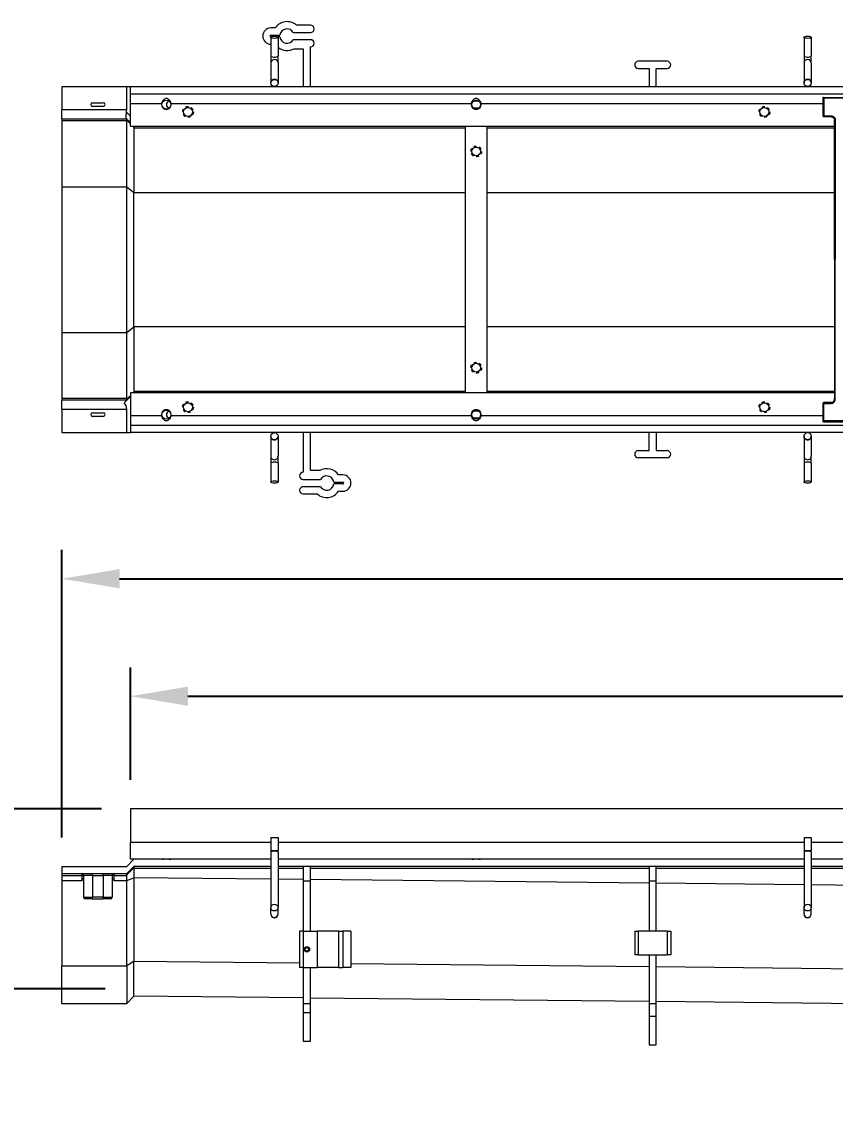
# Model space of a CAD drawing. Header units: inches. Extents: x -14 to 145, y 14 to 58.
# Drawn here: x 40.29 to 68.53, y 20.82 to 58.37 of the extents above; entities that cross this region are included whole.
import ezdxf

# ---------------------------------------------------------------- set-up
doc = ezdxf.new("R2010")
doc.units = ezdxf.units.IN
doc.header["$MEASUREMENT"] = 0
doc.linetypes.add('DASHED', pattern=[0.2067, 0.1654, -0.0413])
for name, color, linetype, lineweight in [('Hidden Narrow (ANSI)', 7, 'DASHED', 25), ('Visible (ANSI)', 7, 'Continuous', 50), ('Visible Narrow (ANSI)', 7, 'Continuous', 35)]:
    doc.layers.add(name, color=color, linetype=linetype, lineweight=lineweight)
doc.styles.add('Sales', font='romans.shx', dxfattribs={"width": 0.85})
doc.dimstyles.new('Sales', dxfattribs={"dimtxt": 1, "dimasz": 1, "dimexe": 0.5, "dimexo": 0.5, "dimgap": 0.09, "dimtad": 0, "dimtih": 1, "dimtoh": 1, "dimdec": 6, "dimzin": 0, "dimdsep": 46, "dimlunit": 5, "dimtxsty": 'Sales', "dimcen": 0, "dimclrd": 7, "dimclre": 7, "dimclrt": 7, "dimadec": 0, "dimazin": 0, "dimtfac": 0.85, "dimtdec": 6, "dimtix": 1, "dimtofl": 0, "dimtmove": 0, "dimatfit": 3, "dimfxl": 0, "dimtolj": 1, "dimtzin": 0, "dimarcsym": 0})

# ---------------------------------------------------------------- blocks, each defined once
blk = doc.blocks.new('*D6')
at = {"color": 7, "lineweight": -2}
for p, q in [((44.063, 32.075), (44.063, 35.977)), ((140.063, 32.075), (140.063, 35.977)), ((46.063, 34.977), (85.047, 34.977)), ((138.063, 34.977), (99.08, 34.977))]:
    blk.add_line(p, q, dxfattribs=at)
at = {"color": 7}
for points in [[(46.063, 35.31), (46.063, 34.643), (44.063, 34.977)], [(138.063, 35.31), (138.063, 34.643), (140.063, 34.977)]]:
    blk.add_solid(points, dxfattribs=at)
at = {"layer": 'Defpoints', "color": 0}
for p in [(140.063, 34.977), (44.063, 31.075), (140.063, 31.075)]:
    blk.add_point(p, dxfattribs=at)
at = {"color": 7, "lineweight": 0, "insert": (92.063, 34.977), "char_height": 2, "attachment_point": 5, "style": 'Sales'}
blk.add_mtext('\\A1;96 [2438]', dxfattribs=at)
blk = doc.blocks.new('*D7')
at = {"color": 7, "lineweight": -2}
for p, q in [((41.688, 30.075), (41.688, 40.05)), ((140.063, 32.075), (140.063, 40.05)), ((43.688, 39.05), (83.274, 39.05)), ((138.063, 39.05), (98.477, 39.05))]:
    blk.add_line(p, q, dxfattribs=at)
at = {"color": 7}
for points in [[(43.688, 39.383), (43.688, 38.716), (41.688, 39.05)], [(138.063, 39.383), (138.063, 38.716), (140.063, 39.05)]]:
    blk.add_solid(points, dxfattribs=at)
at = {"layer": 'Defpoints', "color": 0}
for p in [(140.063, 39.05), (140.063, 31.075), (41.688, 29.075)]:
    blk.add_point(p, dxfattribs=at)
at = {"color": 7, "lineweight": 0, "insert": (90.876, 39.05), "char_height": 2, "attachment_point": 5, "style": 'Sales'}
blk.add_mtext('\\A1;98{\\H0.850000x;\\S3/8;} [2499]', dxfattribs=at)
blk = doc.blocks.new('*D8')
at = {"color": 7, "lineweight": -2}
for p, q in [((38.487, 33.075), (38.487, 35.075)), ((43.063, 31.075), (37.487, 31.075)), ((43.191, 24.825), (37.487, 24.825)), ((38.487, 22.825), (38.487, 20.825))]:
    blk.add_line(p, q, dxfattribs=at)
at = {"color": 7}
for points in [[(38.154, 33.075), (38.82, 33.075), (38.487, 31.075)], [(38.154, 22.825), (38.82, 22.825), (38.487, 24.825)]]:
    blk.add_solid(points, dxfattribs=at)
at = {"layer": 'Defpoints', "color": 0}
for p in [(44.063, 31.075), (38.487, 24.825), (44.191, 24.825)]:
    blk.add_point(p, dxfattribs=at)
at = {"color": 7, "lineweight": 0, "insert": (38.487, 27.921), "char_height": 2, "attachment_point": 5, "style": 'Sales'}
blk.add_mtext("\\A1;'A'", dxfattribs=at)

msp = doc.modelspace()

# ---------------------------------------------------------------- linework, layer by layer
at = {"layer": 'Hidden Narrow (ANSI)', "lineweight": 0, "ltscale": 0.179413}
for centre in [(46.06318, 55.23621), (66.06318, 55.23621), (56.06318, 53.86621), (56.06318, 46.36621), (46.06318, 44.99621), (66.06318, 44.99621)]:
    msp.add_circle(centre, 0.1875, dxfattribs=at)
at = {"layer": 'Visible (ANSI)', "lineweight": 0}
for p, q in [((50.31318, 58.24121), (49.8314, 58.24121)), ((49.08729, 58.14746), (48.93818, 58.14746)), ((48.93818, 57.89746), (49.25265, 57.89746)), ((48.94095, 57.83496), (48.93818, 57.83496)), ((48.93818, 57.82656), (48.93818, 57.17555)), ((49.25265, 57.83496), (49.18542, 57.83496)), ((49.18818, 57.82656), (49.18818, 57.17555)), ((49.71719, 57.99121), (50.31318, 57.99121)), ((67.43818, 57.82656), (67.43818, 57.17555)), ((67.68818, 57.82656), (67.68818, 57.17555)), ((50.31318, 57.74121), (49.71719, 57.74121)), ((50.31318, 56.11621), (50.31318, 57.49121)), ((48.93818, 57.17555), (48.93818, 56.93773)), ((49.18818, 56.93773), (49.18818, 57.17555)), ((49.74275, 57.42871), (50.06318, 57.42871)), ((50.06318, 57.42871), (50.06318, 56.11621)), ((67.43818, 57.17555), (67.43818, 56.93773)), ((67.68818, 56.93773), (67.68818, 57.17555)), ((48.93818, 56.93773), (48.93818, 56.25116)), ((49.18818, 56.93773), (49.18818, 56.25116)), ((62.68818, 56.99121), (61.68818, 56.99121)), ((61.68818, 56.74121), (62.06318, 56.74121)), ((62.06318, 56.74121), (62.06318, 56.11621)), ((62.31318, 56.74121), (62.68818, 56.74121)), ((62.31318, 56.11621), (62.31318, 56.74121)), ((67.43818, 56.93773), (67.43818, 56.25116)), ((67.68818, 56.93773), (67.68818, 56.25116)), ((41.68818, 56.11621), (41.68818, 55.30367)), ((41.68818, 56.11621), (43.93818, 56.11621)), ((43.93818, 56.11621), (44.06318, 56.11621)), ((43.93818, 55.30367), (43.93818, 56.11621)), ((44.06318, 56.11621), (140.06318, 56.11621)), ((44.06318, 55.86621), (44.06318, 56.11621)), ((48.93818, 56.25116), (48.93818, 56.24121)), ((49.18818, 56.24121), (49.18818, 56.25116)), ((67.43818, 56.25116), (67.43818, 56.24121)), ((67.68818, 56.24121), (67.68818, 56.25116)), ((44.06318, 55.53221), (44.06318, 55.86621)), ((44.06318, 55.86621), (140.06318, 55.86621)), ((55.97153, 55.61621), (56.15484, 55.61621)), ((68.09196, 55.71581), (68.09196, 55.10199)), ((68.09756, 55.73561), (68.12196, 55.71121)), ((68.11485, 55.74121), (69.38783, 55.74121)), ((41.68818, 54.99119), (41.68818, 55.30367)), ((42.75068, 55.55371), (43.12568, 55.55371)), ((43.12568, 55.42871), (42.75068, 55.42871)), ((44.06318, 54.74121), (44.06318, 55.53221)), ((56.15484, 55.36621), (55.97153, 55.36621)), ((41.68818, 54.99119), (41.68818, 54.9355)), ((41.68818, 54.9355), (41.68818, 52.64194)), ((43.92757, 55.00183), (44.06318, 54.86621)), ((43.93818, 52.64194), (43.93818, 54.9355)), ((68.12196, 55.07199), (68.36961, 55.07199)), ((44.06318, 54.74121), (68.49452, 54.74121)), ((44.18818, 54.74121), (44.18948, 54.73991)), ((44.18818, 54.68549), (44.18818, 52.44765)), ((55.68818, 45.49121), (55.68818, 54.74121)), ((55.68818, 54.74121), (56.43818, 54.74121)), ((56.43818, 54.74121), (56.43818, 45.49121)), ((41.68818, 52.64194), (41.68818, 47.59049)), ((43.93818, 47.59049), (43.93818, 52.64194)), ((44.18818, 47.78477), (44.18818, 52.44765)), ((44.18818, 47.78477), (44.18818, 45.54693)), ((41.68818, 47.59049), (41.68818, 45.29692)), ((43.93818, 45.29692), (43.93818, 47.59049)), ((68.49452, 45.49121), (44.06318, 45.49121)), ((44.06318, 45.49121), (44.06318, 44.70021)), ((44.18948, 45.49251), (44.18818, 45.49121)), ((56.43818, 45.49121), (55.68818, 45.49121)), ((41.68818, 45.29692), (41.68818, 45.24123)), ((41.68818, 44.92875), (41.68818, 45.24123)), ((43.84668, 45.1497), (44.06318, 45.36621)), ((68.09196, 45.13043), (68.09196, 44.51661)), ((68.36961, 45.16043), (68.12196, 45.16043)), ((41.68818, 44.92875), (41.68818, 44.11621)), ((42.75068, 44.80371), (43.12568, 44.80371)), ((43.12568, 44.67871), (42.75068, 44.67871)), ((43.93818, 44.11621), (43.93818, 44.92875)), ((44.06318, 44.70021), (44.06318, 44.36621)), ((55.97153, 44.86621), (56.15484, 44.86621)), ((140.06318, 44.36621), (44.06318, 44.36621)), ((44.06318, 44.36621), (44.06318, 44.11621)), ((56.15484, 44.61621), (55.97153, 44.61621)), ((68.09756, 44.49681), (68.12196, 44.52121)), ((68.11485, 44.49121), (69.38783, 44.49121)), ((41.68818, 44.11621), (43.93818, 44.11621)), ((43.93818, 44.11621), (44.06318, 44.11621)), ((140.06318, 44.11621), (44.06318, 44.11621)), ((48.93818, 43.99121), (48.93818, 43.98126)), ((48.93818, 43.98126), (48.93818, 43.2947)), ((49.18818, 43.98126), (49.18818, 43.99121)), ((49.18818, 43.98126), (49.18818, 43.2947)), ((50.06318, 44.11621), (50.06318, 42.74121)), ((50.31318, 42.80371), (50.31318, 44.11621)), ((62.06318, 43.49121), (62.06318, 44.11621)), ((62.31318, 44.11621), (62.31318, 43.49121)), ((67.43818, 43.99121), (67.43818, 43.98126)), ((67.43818, 43.98126), (67.43818, 43.2947)), ((67.68818, 43.98126), (67.68818, 43.99121)), ((67.68818, 43.98126), (67.68818, 43.2947)), ((48.93818, 43.2947), (48.93818, 43.05688)), ((49.18818, 43.05688), (49.18818, 43.2947)), ((61.68818, 43.49121), (62.06318, 43.49121)), ((62.68818, 43.24121), (61.68818, 43.24121)), ((62.31318, 43.49121), (62.68818, 43.49121)), ((67.43818, 43.2947), (67.43818, 43.05688)), ((67.68818, 43.05688), (67.68818, 43.2947)), ((48.93818, 43.05688), (48.93818, 42.40586)), ((49.18818, 43.05688), (49.18818, 42.40586)), ((50.63362, 42.80371), (50.31318, 42.80371)), ((67.43818, 43.05688), (67.43818, 42.40586)), ((67.68818, 43.05688), (67.68818, 42.40586)), ((50.06318, 42.49121), (50.65918, 42.49121)), ((51.43818, 42.64746), (51.28908, 42.64746)), ((50.65918, 42.24121), (50.06318, 42.24121)), ((51.12372, 42.39746), (51.43818, 42.39746)), ((51.43818, 42.33496), (51.12372, 42.33496)), ((51.28908, 42.08496), (51.43818, 42.08496)), ((50.06318, 41.99121), (50.54497, 41.99121)), ((140.06318, 31.07471), (44.06318, 31.07471)), ((44.06318, 31.07471), (44.06318, 29.90871)), ((48.93818, 30.07471), (49.18818, 30.07471)), ((48.93818, 30.07471), (48.93818, 29.6263)), ((49.18818, 30.07471), (49.18818, 29.6263)), ((67.43818, 30.07471), (67.68818, 30.07471)), ((67.43818, 30.07471), (67.43818, 29.6263)), ((67.68818, 30.07471), (67.68818, 29.6263)), ((44.06318, 29.32471), (44.06318, 29.90871)), ((43.93818, 29.07471), (44.18818, 29.32471)), ((44.18818, 29.32471), (44.06318, 29.32471)), ((48.93818, 29.32471), (44.18818, 29.32471)), ((48.93818, 29.6263), (48.93818, 29.56603)), ((48.93818, 29.56603), (48.93818, 27.64719)), ((49.18818, 29.56603), (49.18818, 29.6263)), ((49.18818, 29.56603), (49.18818, 27.64719)), ((67.43818, 29.32471), (49.18818, 29.32471)), ((67.43818, 29.6263), (67.43818, 29.56603)), ((67.43818, 29.56603), (67.43818, 27.64719)), ((67.68818, 29.56603), (67.68818, 29.6263)), ((67.68818, 29.56603), (67.68818, 27.64719)), ((92.43818, 29.32471), (67.68818, 29.32471)), ((41.68818, 29.07471), (41.68818, 28.82471)), ((41.68818, 29.07471), (43.93818, 29.07471)), ((43.93818, 28.82471), (44.18818, 29.07471)), ((48.93818, 29.07471), (44.18818, 29.07471)), ((44.18818, 29.01221), (44.18818, 28.68053)), ((50.06318, 29.07471), (49.18818, 29.07471)), ((50.06318, 29.07471), (50.06318, 28.57471)), ((50.31318, 29.07471), (50.06318, 29.07471)), ((62.06318, 29.07471), (50.31318, 29.07471)), ((50.31318, 28.57471), (50.31318, 29.07471)), ((62.06318, 29.07471), (62.06318, 28.57471)), ((62.31318, 29.07471), (62.06318, 29.07471)), ((62.31318, 28.57471), (62.31318, 29.07471)), ((67.43818, 29.07471), (62.31318, 29.07471)), ((74.06318, 29.07471), (67.68818, 29.07471)), ((41.68818, 28.82471), (43.93818, 28.82471)), ((41.68818, 28.82471), (41.68818, 28.76221)), ((41.68818, 28.76221), (41.68818, 28.592)), ((41.68818, 28.592), (41.68818, 25.62209)), ((41.68818, 28.592), (42.37568, 28.592)), ((42.43818, 28.76221), (42.43818, 28.01221)), ((43.43818, 28.76221), (43.43818, 28.01221)), ((43.50068, 28.592), (43.93818, 28.592)), ((43.93605, 28.82258), (43.93818, 28.82471)), ((43.93818, 28.592), (43.93818, 28.76221)), ((43.93818, 28.592), (44.18818, 28.68053)), ((43.93818, 25.62209), (43.93818, 28.592)), ((44.18818, 28.68053), (44.18818, 25.77942)), ((48.93818, 28.63099), (44.18818, 28.68053)), ((50.06318, 28.61925), (49.18818, 28.62838)), ((50.06318, 28.57471), (50.06318, 26.82471)), ((50.06318, 28.57471), (50.31318, 28.57471)), ((62.06318, 28.49409), (50.31318, 28.61664)), ((50.31318, 26.82471), (50.31318, 28.57471)), ((62.06318, 28.57471), (62.31318, 28.57471)), ((62.06318, 28.57471), (62.06318, 26.82471)), ((62.31318, 26.82471), (62.31318, 28.57471)), ((67.43818, 28.43803), (62.31318, 28.49148)), ((74.06318, 28.36893), (67.68818, 28.43542)), ((42.75068, 27.94971), (42.50068, 27.94971)), ((42.75068, 27.94971), (43.12568, 27.94971)), ((43.37568, 27.94971), (43.12568, 27.94971)), ((48.93818, 27.4262), (48.93818, 27.64719)), ((48.93818, 27.4262), (48.93818, 27.41625)), ((49.18818, 27.4262), (49.18818, 27.64719)), ((49.18818, 27.41625), (49.18818, 27.4262)), ((67.43818, 27.4262), (67.43818, 27.64719)), ((67.43818, 27.4262), (67.43818, 27.41625)), ((67.68818, 27.4262), (67.68818, 27.64719)), ((67.68818, 27.41625), (67.68818, 27.4262)), ((50.06318, 26.82471), (49.93818, 26.82471)), ((49.93818, 26.82471), (49.93818, 25.57471)), ((50.06318, 26.82471), (50.54497, 26.82471)), ((50.54497, 26.82471), (50.54497, 25.57471)), ((51.28908, 26.82471), (50.54497, 26.82471)), ((51.28908, 26.82471), (51.28908, 25.57471)), ((51.28908, 26.82471), (51.43818, 26.82471)), ((51.71943, 26.82471), (51.43818, 26.82471)), ((51.71943, 26.82471), (51.71943, 25.57471)), ((61.56318, 26.82471), (61.68818, 26.82471)), ((61.56318, 26.82471), (61.56318, 26.01221)), ((62.68818, 26.82471), (61.68818, 26.82471)), ((62.68818, 26.82471), (62.81318, 26.82471)), ((62.81318, 26.82471), (62.81318, 26.01221)), ((61.68818, 26.01221), (61.56318, 26.01221)), ((61.68818, 26.01221), (62.68818, 26.01221)), ((62.06318, 26.01221), (62.06318, 24.32471)), ((62.31318, 24.32471), (62.31318, 26.01221)), ((62.81318, 26.01221), (62.68818, 26.01221)), ((41.68818, 24.32471), (41.68818, 25.62209)), ((43.93818, 25.62209), (43.93818, 24.32471)), ((44.18818, 24.57471), (44.18818, 25.77942)), ((50.06318, 25.57471), (49.93818, 25.57471)), ((50.06318, 25.57471), (50.06318, 24.32471)), ((50.06318, 25.57471), (50.54497, 25.57471)), ((50.31318, 24.32471), (50.31318, 25.57471)), ((51.28908, 25.57471), (50.54497, 25.57471)), ((51.28908, 25.57471), (51.43818, 25.57471)), ((51.71943, 25.57471), (51.43818, 25.57471)), ((44.18818, 24.57471), (43.93818, 24.32471)), ((50.06318, 24.51343), (44.18818, 24.57471)), ((62.06318, 24.38827), (50.31318, 24.51082)), ((41.68818, 24.32471), (43.93818, 24.32471)), ((50.06318, 24.32471), (50.06318, 24.01213)), ((50.06318, 24.32471), (50.31318, 24.32471)), ((50.31318, 24.01213), (50.31318, 24.32471)), ((62.06318, 24.32471), (62.31318, 24.32471)), ((62.06318, 24.32471), (62.06318, 23.88696)), ((74.06318, 24.2631), (62.31318, 24.38566)), ((62.31318, 23.88696), (62.31318, 24.32471)), ((50.06318, 24.01213), (50.06318, 23.01213)), ((50.06318, 24.01213), (50.31318, 24.01213)), ((50.31318, 23.01213), (50.31318, 24.01213)), ((62.06318, 23.88696), (62.06318, 22.88696)), ((62.06318, 23.88696), (62.31318, 23.88696)), ((62.31318, 22.88696), (62.31318, 23.88696)), ((50.06318, 23.01213), (50.31318, 23.01213)), ((62.06318, 22.88696), (62.31318, 22.88696))]:
    msp.add_line(p, q, dxfattribs=at)
for centre, radius in [((49.06318, 56.24121), 0.125), ((67.56318, 56.24121), 0.125), ((45.31318, 55.49121), 0.155), ((56.06318, 55.49121), 0.155), ((46.06318, 55.23621), 0.1535), ((66.06318, 55.23621), 0.1535), ((56.06318, 53.86621), 0.1535), ((56.06318, 46.36621), 0.1535), ((46.06318, 44.99621), 0.1535), ((66.06318, 44.99621), 0.1535), ((45.31318, 44.74121), 0.155), ((56.06318, 44.74121), 0.155), ((49.06318, 43.99121), 0.125), ((67.56318, 43.99121), 0.125), ((50.18818, 26.19971), 0.09375), ((50.18818, 26.19971), 0.0625)]:
    msp.add_circle(centre, radius, dxfattribs=at)
for centre, radius, start, end in [((49.50068, 57.86621), 0.5, 48.590378, 145.771134), ((50.31318, 58.11621), 0.125, 270, 90), ((48.93818, 57.86621), 0.28125, 90, 270), ((48.93818, 57.86621), 0.03125, 90, 270), ((49.50068, 57.86621), 0.25, 30, 172.819244), ((49.50068, 57.86621), 0.25, 187.180756, 330), ((49.50068, 57.86621), 0.5, 231.317813, 298.955024), ((50.31318, 57.61621), 0.125, 270, 90), ((61.68818, 56.86621), 0.125, 90, 270), ((62.68818, 56.86621), 0.125, 270, 90), ((45.43818, 55.49121), 0.125, 103.367731, 256.632269), ((42.75068, 55.49121), 0.0625, 90, 270), ((43.12568, 55.49121), 0.0625, 270, 90), ((43.62568, 55.30367), 0.3125, 345.006248, 0), ((45.31318, 55.49121), 0.169, 165.959366, 14.040634), ((56.06318, 55.49121), 0.169, 165.959366, 14.040634), ((68.12196, 55.10199), 0.03, 180, 270), ((43.62568, 44.92875), 0.3125, 0, 44.994589), ((68.12196, 45.13043), 0.03, 90, 180), ((42.75068, 44.74121), 0.0625, 90, 270), ((43.12568, 44.74121), 0.0625, 270, 90), ((45.31318, 44.74121), 0.169, 345.959366, 194.040634), ((45.43818, 44.74121), 0.125, 103.367731, 256.632269), ((56.06318, 44.74121), 0.169, 345.959366, 194.040634), ((61.68818, 43.36621), 0.125, 90, 270), ((62.68818, 43.36621), 0.125, 270, 90), ((50.87568, 42.36621), 0.5, 34.228866, 118.955024), ((50.06318, 42.61621), 0.125, 90, 270), ((50.87568, 42.36621), 0.25, 7.180756, 150), ((51.43818, 42.36621), 0.28125, 270, 90), ((50.06318, 42.11621), 0.125, 90, 270), ((50.87568, 42.36621), 0.5, 228.590378, 325.771134), ((50.87568, 42.36621), 0.25, 210, 352.819244), ((51.43818, 42.36621), 0.03125, 270, 90), ((44.12568, 29.01221), 0.0625, 0, 15), ((42.37568, 28.76221), 0.0625, 0, 90), ((43.50068, 28.76221), 0.0625, 90, 180), ((43.87568, 28.76221), 0.0625, 0, 15), ((42.50068, 28.01221), 0.0625, 180, 270), ((43.37568, 28.01221), 0.0625, 270, 0), ((49.06318, 27.41625), 0.125, 180, 0), ((67.56318, 27.41625), 0.125, 180, 0)]:
    msp.add_arc(centre, radius, start, end, dxfattribs=at)
for centre, major_axis, ratio in [((49.06318, 57.82656), (0.125, 0), 0.32143947), ((67.56318, 57.82656), (0.125, 0), 0.32143947), ((49.06318, 42.40586), (-0.125, 0), 0.32143947), ((67.56318, 42.40586), (-0.125, 0), 0.32143947), ((49.06318, 27.64719), (-0.125, 0), 0.94693013), ((67.56318, 27.64719), (-0.125, 0), 0.94693013)]:
    msp.add_ellipse(centre, major_axis=major_axis, ratio=ratio, dxfattribs=at)
for centre, major_axis, ratio, start_param, end_param in [((68.12196, 55.71146), (-0.01086, 0.03461), 0.80795752, 0.57945528, 1.20026345), ((44.18818, 54.74121), (-0.23566, 0.23566), 0.35411857, 0.23828568, 0.3403392), ((43.83463, 54.74121), (-0.10342, -0.24967), 0.12329653, 2.61399453, 3.09056589), ((44.43656, 54.49121), (-0.23391, 0.23588), 0.35412385, 0.24086473, 0.34299288), ((44.43656, 45.74121), (-0.23391, -0.23588), 0.35412385, 5.94019243, 6.04232058), ((44.18818, 45.49121), (-0.23566, -0.23566), 0.35411857, 5.9428461, 6.04489963), ((43.83463, 45.49121), (-0.10342, 0.24967), 0.12329653, 3.19261942, 3.66919078), ((68.12196, 44.52096), (-0.01086, -0.03461), 0.80795752, 5.08292185, 5.70373003), ((44.21407, 29.01221), (-0.02567, 0.06197), 0.31783725, 0.13089969, 1.17809725), ((42.37568, 28.66918), (0, -0.07718), 0.80978403, 0, 1.57079633), ((43.50068, 28.66918), (0, -0.07718), 0.80978403, 4.71238898, 6.28318531), ((43.96407, 28.76221), (-0.02567, 0.06197), 0.31783725, 0.13089969, 1.17809725)]:
    msp.add_ellipse(centre, major_axis=major_axis, ratio=ratio, start_param=start_param, end_param=end_param, dxfattribs=at)
for points, knots in [([(45.14924, 55.53221), (45.15073, 55.53817), (45.1524, 55.54411), (45.16016, 55.56874), (45.16848, 55.58837), (45.18914, 55.62475), (45.20145, 55.64153), (45.2268, 55.66919), (45.24197, 55.68257), (45.26706, 55.69757), (45.27582, 55.70174), (45.29402, 55.70758), (45.30347, 55.70924), (45.3229, 55.70924), (45.33235, 55.70758), (45.35055, 55.70174), (45.35931, 55.69757), (45.3844, 55.68257), (45.39957, 55.66919), (45.42492, 55.64153), (45.43723, 55.62475), (45.45788, 55.58837), (45.46621, 55.56874), (45.47397, 55.54411), (45.47564, 55.53817), (45.47713, 55.53221)], [2.14544767, 2.14544767, 2.14544767, 2.14544767, 2.19275824, 2.19275824, 2.34254404, 2.34254404, 2.49232984, 2.49232984, 2.64042902, 2.64042902, 2.71447861, 2.71447861, 2.7885282, 2.7885282, 2.86257779, 2.86257779, 2.93662738, 2.93662738, 3.08472656, 3.08472656, 3.23451236, 3.23451236, 3.38429816, 3.38429816, 3.43160872, 3.43160872, 3.43160872, 3.43160872]), ([(55.89924, 55.53221), (55.90073, 55.53817), (55.9024, 55.54411), (55.91016, 55.56874), (55.91848, 55.58837), (55.93914, 55.62475), (55.95145, 55.64153), (55.9768, 55.66919), (55.99197, 55.68257), (56.01706, 55.69757), (56.02582, 55.70174), (56.04402, 55.70758), (56.05347, 55.70924), (56.0729, 55.70924), (56.08235, 55.70758), (56.10055, 55.70174), (56.10931, 55.69757), (56.1344, 55.68257), (56.14957, 55.66919), (56.17492, 55.64153), (56.18723, 55.62475), (56.20788, 55.58837), (56.21621, 55.56874), (56.22397, 55.54411), (56.22564, 55.53817), (56.22713, 55.53221)], [2.14544767, 2.14544767, 2.14544767, 2.14544767, 2.19275824, 2.19275824, 2.34254404, 2.34254404, 2.49232984, 2.49232984, 2.64042902, 2.64042902, 2.71447861, 2.71447861, 2.7885282, 2.7885282, 2.86257779, 2.86257779, 2.93662738, 2.93662738, 3.08472656, 3.08472656, 3.23451236, 3.23451236, 3.38429816, 3.38429816, 3.43160872, 3.43160872, 3.43160872, 3.43160872]), ([(68.11485, 55.74121), (68.11449, 55.74121), (68.11411, 55.7412), (68.11177, 55.74111), (68.10963, 55.7408), (68.10435, 55.73951), (68.10062, 55.73792), (68.09756, 55.73561)], [0.0170382759, 0.0170382759, 0.0170382759, 0.0170382759, 0.021207407, 0.021207407, 0.042414814, 0.042414814, 0.078548741, 0.078548741, 0.078548741, 0.078548741]), ([(43.92754, 55.22282), (43.92356, 55.20796), (43.92015, 55.19355), (43.91389, 55.16354), (43.91089, 55.14594), (43.90692, 55.11283), (43.90595, 55.09732), (43.90583, 55.07113), (43.90665, 55.05806), (43.91036, 55.03536), (43.91323, 55.02572), (43.91952, 55.01184), (43.92321, 55.00618), (43.92757, 55.00183)], [4.721978642, 4.721978642, 4.721978642, 4.721978642, 4.835261011, 4.835261011, 4.975471763, 4.975471763, 5.115682516, 5.115682516, 5.255825181, 5.255825181, 5.395967847, 5.395967847, 5.519399169, 5.519399169, 5.519399169, 5.519399169]), ([(68.36961, 55.07199), (68.38263, 55.07199), (68.39568, 55.06994), (68.42051, 55.06192), (68.43231, 55.05595), (68.45358, 55.04054), (68.46289, 55.03126), (68.47835, 55.01003), (68.48435, 54.99826), (68.49245, 54.97338), (68.49453, 54.96017), (68.49453, 54.94715)], [0, 0, 0, 0, 0.12296441, 0.12296441, 0.245928821, 0.245928821, 0.368893231, 0.368893231, 0.491857641, 0.491857641, 0.614822051, 0.614822051, 0.614822051, 0.614822051]), ([(68.49417, 50.11621), (68.49417, 50.43827), (68.49418, 50.76034), (68.49421, 51.40446), (68.49424, 51.72653), (68.4943, 52.37065), (68.49434, 52.69272), (68.49441, 53.33684), (68.49445, 53.65891), (68.4945, 54.30303), (68.49452, 54.62509), (68.49453, 54.94715)], [-12.27059183, -12.27059183, -12.27059183, -12.27059183, -9.81647347, -9.81647347, -7.3623551, -7.3623551, -4.90823673, -4.90823673, -2.45411837, -2.45411837, 0, 0, 0, 0]), ([(44.18948, 54.73991), (44.1915, 54.73789), (44.19253, 54.73353), (44.19252, 54.72023), (44.19149, 54.71137), (44.18948, 54.70052)], [0, 0, 0, 0, 0.15196829, 0.15196829, 0.303788054, 0.303788054, 0.303788054, 0.303788054]), ([(68.49417, 50.11621), (68.49417, 49.79415), (68.49418, 49.47208), (68.49421, 48.82796), (68.49424, 48.5059), (68.4943, 47.86177), (68.49434, 47.53971), (68.49441, 46.89558), (68.49445, 46.57352), (68.4945, 45.92939), (68.49452, 45.60733), (68.49453, 45.28527)], [-12.27059183, -12.27059183, -12.27059183, -12.27059183, -9.81647347, -9.81647347, -7.3623551, -7.3623551, -4.90823673, -4.90823673, -2.45411837, -2.45411837, 0, 0, 0, 0]), ([(44.18948, 45.5319), (44.19149, 45.52105), (44.19252, 45.5122), (44.19253, 45.49889), (44.1915, 45.49453), (44.18948, 45.49251)], [0, 0, 0, 0, 0.151817328, 0.151817328, 0.30378339, 0.30378339, 0.30378339, 0.30378339]), ([(68.36961, 45.16043), (68.38263, 45.16043), (68.39568, 45.16248), (68.42051, 45.17051), (68.43231, 45.17648), (68.45358, 45.19188), (68.46289, 45.20117), (68.47835, 45.22239), (68.48435, 45.23416), (68.49245, 45.25904), (68.49453, 45.27226), (68.49453, 45.28527)], [0, 0, 0, 0, 0.12296441, 0.12296441, 0.245928821, 0.245928821, 0.368893231, 0.368893231, 0.491857641, 0.491857641, 0.614822051, 0.614822051, 0.614822051, 0.614822051]), ([(45.47713, 44.70021), (45.47564, 44.69426), (45.47397, 44.68832), (45.46621, 44.66368), (45.45788, 44.64406), (45.43723, 44.60768), (45.42492, 44.5909), (45.39957, 44.56324), (45.3844, 44.54986), (45.35931, 44.53485), (45.35055, 44.53068), (45.33235, 44.52484), (45.3229, 44.52319), (45.30347, 44.52319), (45.29402, 44.52484), (45.27582, 44.53068), (45.26706, 44.53485), (45.24197, 44.54986), (45.2268, 44.56324), (45.20145, 44.5909), (45.18914, 44.60768), (45.16848, 44.64406), (45.16016, 44.66368), (45.1524, 44.68832), (45.15073, 44.69426), (45.14924, 44.70021)], [2.14544767, 2.14544767, 2.14544767, 2.14544767, 2.19275824, 2.19275824, 2.34254404, 2.34254404, 2.49232984, 2.49232984, 2.64042902, 2.64042902, 2.71447861, 2.71447861, 2.7885282, 2.7885282, 2.86257779, 2.86257779, 2.93662738, 2.93662738, 3.08472656, 3.08472656, 3.23451236, 3.23451236, 3.38429816, 3.38429816, 3.43160872, 3.43160872, 3.43160872, 3.43160872]), ([(56.22713, 44.70021), (56.22564, 44.69426), (56.22397, 44.68832), (56.21621, 44.66368), (56.20788, 44.64406), (56.18723, 44.60768), (56.17492, 44.5909), (56.14957, 44.56324), (56.1344, 44.54986), (56.10931, 44.53485), (56.10055, 44.53068), (56.08235, 44.52484), (56.0729, 44.52319), (56.05347, 44.52319), (56.04402, 44.52484), (56.02582, 44.53068), (56.01706, 44.53485), (55.99197, 44.54986), (55.9768, 44.56324), (55.95145, 44.5909), (55.93914, 44.60768), (55.91848, 44.64406), (55.91016, 44.66368), (55.9024, 44.68832), (55.90073, 44.69426), (55.89924, 44.70021)], [2.14544767, 2.14544767, 2.14544767, 2.14544767, 2.19275824, 2.19275824, 2.34254404, 2.34254404, 2.49232984, 2.49232984, 2.64042902, 2.64042902, 2.71447861, 2.71447861, 2.7885282, 2.7885282, 2.86257779, 2.86257779, 2.93662738, 2.93662738, 3.08472656, 3.08472656, 3.23451236, 3.23451236, 3.38429816, 3.38429816, 3.43160872, 3.43160872, 3.43160872, 3.43160872]), ([(68.11485, 44.49121), (68.11449, 44.49121), (68.11411, 44.49122), (68.11177, 44.49132), (68.10963, 44.49162), (68.10435, 44.49291), (68.10062, 44.49451), (68.09756, 44.49681)], [0.0170382759, 0.0170382759, 0.0170382759, 0.0170382759, 0.021207407, 0.021207407, 0.042414814, 0.042414814, 0.078548741, 0.078548741, 0.078548741, 0.078548741]), ([(45.16371, 29.32471), (45.16541, 29.32471), (45.16751, 29.32481), (45.1779, 29.3256), (45.18984, 29.32713), (45.21733, 29.33038), (45.23473, 29.33231), (45.2729, 29.33512), (45.29367, 29.33594), (45.31318, 29.33594), (45.33273, 29.33594), (45.35354, 29.33512), (45.39176, 29.3323), (45.40918, 29.33036), (45.43663, 29.32711), (45.44853, 29.32559), (45.45888, 29.32481), (45.46097, 29.32471), (45.46266, 29.32471)], [-0.492496688, -0.492496688, -0.492496688, -0.492496688, -0.445959646, -0.445959646, -0.297331822, -0.297331822, -0.148665911, -0.148665911, 0, 0, 0, 0.148934751, 0.148934751, 0.297869502, 0.297869502, 0.446228335, 0.446228335, 0.492506989, 0.492506989, 0.492506989, 0.492506989]), ([(55.91371, 29.32471), (55.91541, 29.32471), (55.91751, 29.32481), (55.9279, 29.3256), (55.93984, 29.32713), (55.96733, 29.33038), (55.98473, 29.33231), (56.0229, 29.33512), (56.04367, 29.33594), (56.06318, 29.33594), (56.08273, 29.33594), (56.10354, 29.33512), (56.14176, 29.3323), (56.15918, 29.33036), (56.18663, 29.32711), (56.19853, 29.32559), (56.20888, 29.32481), (56.21097, 29.32471), (56.21266, 29.32471)], [-0.492496688, -0.492496688, -0.492496688, -0.492496688, -0.445959646, -0.445959646, -0.297331822, -0.297331822, -0.148665911, -0.148665911, 0, 0, 0, 0.148934751, 0.148934751, 0.297869502, 0.297869502, 0.446228335, 0.446228335, 0.492506989, 0.492506989, 0.492506989, 0.492506989])]:
    msp.add_open_spline(points, degree=3, knots=knots, dxfattribs=at)
at = {"layer": 'Visible Narrow (ANSI)', "lineweight": 0}
for p, q in [((69.38338, 55.71121), (68.12196, 55.71121)), ((68.12196, 55.71121), (68.12196, 55.10199)), ((43.93818, 55.30367), (41.68818, 55.30367)), ((44.06318, 55.08718), (43.92754, 55.22282)), ((44.06318, 55.53221), (45.14924, 55.53221)), ((45.47713, 55.53221), (55.89924, 55.53221)), ((56.22713, 55.53221), (68.09196, 55.53221)), ((41.68818, 54.99119), (43.9382, 54.99119)), ((41.68818, 54.9355), (43.93818, 54.9355)), ((43.93949, 54.95052), (44.06318, 54.82682)), ((68.12196, 55.10199), (68.09196, 55.10199)), ((68.12196, 55.10199), (68.36961, 55.10199)), ((68.12196, 55.07199), (68.12196, 55.10199)), ((68.36961, 55.10199), (68.36961, 55.07199)), ((68.52453, 54.94715), (68.49453, 54.94715)), ((44.14879, 54.74121), (44.18948, 54.70052)), ((44.18818, 54.68549), (55.68818, 54.68549)), ((56.43818, 54.68549), (68.49452, 54.68549)), ((41.68818, 52.64194), (43.93818, 52.64194)), ((43.93818, 52.64194), (44.18818, 52.44765)), ((44.18818, 52.44765), (55.68818, 52.44765)), ((56.43818, 52.44765), (68.49431, 52.44765)), ((43.93818, 47.59049), (44.18818, 47.78477)), ((55.68818, 47.78477), (44.18818, 47.78477)), ((68.49431, 47.78477), (56.43818, 47.78477)), ((41.68818, 47.59049), (43.93818, 47.59049)), ((44.18948, 45.5319), (44.14879, 45.49121)), ((55.68818, 45.54693), (44.18818, 45.54693)), ((68.49452, 45.54693), (56.43818, 45.54693)), ((43.93818, 45.29692), (41.68818, 45.29692)), ((43.9382, 45.24123), (41.68818, 45.24123)), ((44.06318, 45.40561), (43.93949, 45.28191)), ((68.12196, 45.13043), (68.09196, 45.13043)), ((68.12196, 45.16043), (68.12196, 45.13043)), ((68.12196, 45.13043), (68.36961, 45.13043)), ((68.12196, 44.52121), (68.12196, 45.13043)), ((68.36961, 45.13043), (68.36961, 45.16043)), ((68.52453, 45.28527), (68.49453, 45.28527)), ((41.68818, 44.92875), (43.93818, 44.92875)), ((45.14924, 44.70021), (44.06318, 44.70021)), ((55.89924, 44.70021), (45.47713, 44.70021)), ((68.09196, 44.70021), (56.22713, 44.70021)), ((69.38338, 44.52121), (68.12196, 44.52121)), ((48.93818, 29.90871), (44.06318, 29.90871)), ((67.43818, 29.90871), (49.18818, 29.90871)), ((92.43818, 29.90871), (67.68818, 29.90871)), ((48.93818, 29.6263), (49.18818, 29.6263)), ((67.43818, 29.6263), (67.68818, 29.6263)), ((43.93605, 28.77838), (44.18605, 29.02838)), ((44.18818, 29.01221), (48.93818, 29.01221)), ((49.18818, 29.01221), (50.06318, 29.01221)), ((50.31318, 29.01221), (62.06318, 29.01221)), ((62.31318, 29.01221), (67.43818, 29.01221)), ((67.68818, 29.01221), (74.06318, 29.01221)), ((41.68818, 28.76221), (42.37568, 28.76221)), ((42.37568, 28.82471), (42.37568, 28.76221)), ((42.43818, 28.76221), (42.37568, 28.76221)), ((42.37568, 28.76221), (42.37568, 28.592)), ((42.75068, 28.76221), (42.43818, 28.76221)), ((42.75068, 28.76221), (42.75068, 28.82471)), ((42.75068, 28.76221), (43.12568, 28.76221)), ((42.75068, 28.76221), (42.75068, 28.01221)), ((43.12568, 28.76221), (43.12568, 28.82471)), ((43.43818, 28.76221), (43.12568, 28.76221)), ((43.12568, 28.76221), (43.12568, 28.01221)), ((43.50068, 28.76221), (43.43818, 28.76221)), ((43.50068, 28.76221), (43.50068, 28.82471)), ((43.50068, 28.592), (43.50068, 28.76221)), ((43.50068, 28.76221), (43.93818, 28.76221)), ((42.43818, 28.01221), (42.75068, 28.01221)), ((42.75068, 27.94971), (42.75068, 28.01221)), ((43.12568, 28.01221), (42.75068, 28.01221)), ((43.12568, 27.94971), (43.12568, 28.01221)), ((43.12568, 28.01221), (43.43818, 28.01221)), ((50.06318, 26.82471), (50.06318, 25.57471)), ((51.43818, 26.82471), (51.43818, 25.57471)), ((61.68818, 26.82471), (61.68818, 26.01221)), ((62.68818, 26.82471), (62.68818, 26.01221)), ((41.68818, 25.62209), (43.93818, 25.62209)), ((44.18818, 25.77942), (43.93818, 25.62209)), ((49.93818, 25.71944), (44.18818, 25.77942)), ((62.06318, 25.59298), (51.71943, 25.70086)), ((74.06318, 25.46781), (62.31318, 25.59037))]:
    msp.add_line(p, q, dxfattribs=at)
for centre, major_axis, ratio, start_param, end_param in [((49.06318, 57.17555), (0.125, 0), 0.32143947, 3.14159265, 6.28318531), ((67.56318, 57.17555), (0.125, 0), 0.32143947, 3.14159265, 6.28318531), ((49.06318, 56.93773), (0.125, 0), 0.94693013, 0, 3.14159265), ((67.56318, 56.93773), (0.125, 0), 0.94693013, 0, 3.14159265), ((49.06318, 56.25116), (0.125, 0), 0.94693013, 0, 3.14159265), ((67.56318, 56.25116), (0.125, 0), 0.94693013, 0, 3.14159265), ((49.06318, 43.98126), (0.125, 0), 0.94693013, 3.14159265, 6.28318531), ((67.56318, 43.98126), (0.125, 0), 0.94693013, 3.14159265, 6.28318531), ((49.06318, 43.2947), (0.125, 0), 0.94693013, 3.14159265, 6.28318531), ((67.56318, 43.2947), (0.125, 0), 0.94693013, 3.14159265, 6.28318531), ((49.06318, 43.05688), (0.125, 0), 0.32143947, 0, 3.14159265), ((67.56318, 43.05688), (0.125, 0), 0.32143947, 0, 3.14159265), ((49.06318, 29.56603), (0.125, 0), 0.32143947, 0, 3.14159265), ((67.56318, 29.56603), (0.125, 0), 0.32143947, 0, 3.14159265), ((49.06318, 27.4262), (-0.125, 0), 0.94693013, 0, 3.14159265), ((67.56318, 27.4262), (-0.125, 0), 0.94693013, 0, 3.14159265)]:
    msp.add_ellipse(centre, major_axis=major_axis, ratio=ratio, start_param=start_param, end_param=end_param, dxfattribs=at)
for points, knots in [([(68.36961, 55.10199), (68.39038, 55.10199), (68.41125, 55.09774), (68.44842, 55.08192), (68.46528, 55.07054), (68.49672, 55.03912), (68.51008, 55.01709), (68.52215, 54.97837), (68.52453, 54.96265), (68.52453, 54.94715)], [0, 0, 0, 0, 0.158272852, 0.158272852, 0.307808565, 0.307808565, 0.496739941, 0.496739941, 0.614822051, 0.614822051, 0.614822051, 0.614822051]), ([(68.52453, 54.94715), (68.52452, 54.4592), (68.52448, 53.97125), (68.52439, 53.16609), (68.52436, 52.84889), (68.52432, 52.53168), (68.52428, 52.1291), (68.52424, 51.72653), (68.52418, 50.92137), (68.52417, 50.51879), (68.52417, 50.11621)], [0, 0, 0, 0, 3.71819665, 3.71819665, 6.13529592, 6.13529592, 6.13529592, 9.20294387, 9.20294387, 12.27059183, 12.27059183, 12.27059183, 12.27059183]), ([(68.52417, 50.11621), (68.52026, 50.11621), (68.51639, 50.11621), (68.50917, 50.11621), (68.50588, 50.11621), (68.50032, 50.11621), (68.4981, 50.11621), (68.49571, 50.11621), (68.49507, 50.11621), (68.49434, 50.11621), (68.49417, 50.11621), (68.49417, 50.11621)], [0, 0, 0, 0, 0.029767109, 0.029767109, 0.059534218, 0.059534218, 0.089301327, 0.089301327, 0.106047728, 0.106047728, 0.120007295, 0.120007295, 0.120007295, 0.120007295]), ([(68.52453, 45.28527), (68.52452, 45.77322), (68.52448, 46.26117), (68.52439, 47.06633), (68.52436, 47.38354), (68.52432, 47.70074), (68.52428, 48.10332), (68.52424, 48.5059), (68.52418, 49.31105), (68.52417, 49.71363), (68.52417, 50.11621)], [0, 0, 0, 0, 3.71819665, 3.71819665, 6.13529592, 6.13529592, 6.13529592, 9.20294387, 9.20294387, 12.27059183, 12.27059183, 12.27059183, 12.27059183]), ([(68.36961, 45.13043), (68.39038, 45.13043), (68.41125, 45.13468), (68.44842, 45.1505), (68.46528, 45.16188), (68.49672, 45.1933), (68.51008, 45.21533), (68.52215, 45.25405), (68.52453, 45.26977), (68.52453, 45.28527)], [0, 0, 0, 0, 0.158272852, 0.158272852, 0.307808565, 0.307808565, 0.496739941, 0.496739941, 0.614822051, 0.614822051, 0.614822051, 0.614822051])]:
    msp.add_open_spline(points, degree=3, knots=knots, dxfattribs=at)

# ---------------------------------------------------------------- dimensions: what is measured, and where the dimension line sits
at = {"lineweight": 0}
dim = msp.add_linear_dim(base=(140.06318, 39.04955), p1=(41.68818, 29.07471), p2=(140.06318, 31.07471), dimstyle='Sales', override={"dimtxt": 2, "dimasz": 2, "dimexe": 1, "dimexo": 1, "dimgap": 0.5, "dimdec": 4, "dimtdec": 4}, dxfattribs=at)
dim.commit()
dim.dimension.update_dxf_attribs({"geometry": '*D7', "text_midpoint": (90.87568, 39.04955), "dimtype": 160})
dim = msp.add_linear_dim(base=(140.06318, 34.9768), p1=(44.06318, 31.07471), p2=(140.06318, 31.07471), dimstyle='Sales', override={"dimtxt": 2, "dimasz": 2, "dimexe": 1, "dimexo": 1, "dimgap": 0.5, "dimdec": 4, "dimtdec": 4}, dxfattribs=at)
dim.commit()
dim.dimension.update_dxf_attribs({"geometry": '*D6', "text_midpoint": (92.06318, 34.9768)})
dim = msp.add_linear_dim(base=(38.48687, 24.82469), p1=(44.06318, 31.07471), p2=(44.19079, 24.82469), angle=90, text="'A'", dimstyle='Sales', override={"dimtxt": 2, "dimasz": 2, "dimexe": 1, "dimexo": 1, "dimgap": 0.5, "dimdec": 4, "dimtdec": 4}, dxfattribs=at)
dim.commit()
dim.dimension.update_dxf_attribs({"geometry": '*D8', "text_midpoint": (38.48687, 27.9207), "dimtype": 160})

doc.saveas('drawing.dxf')
